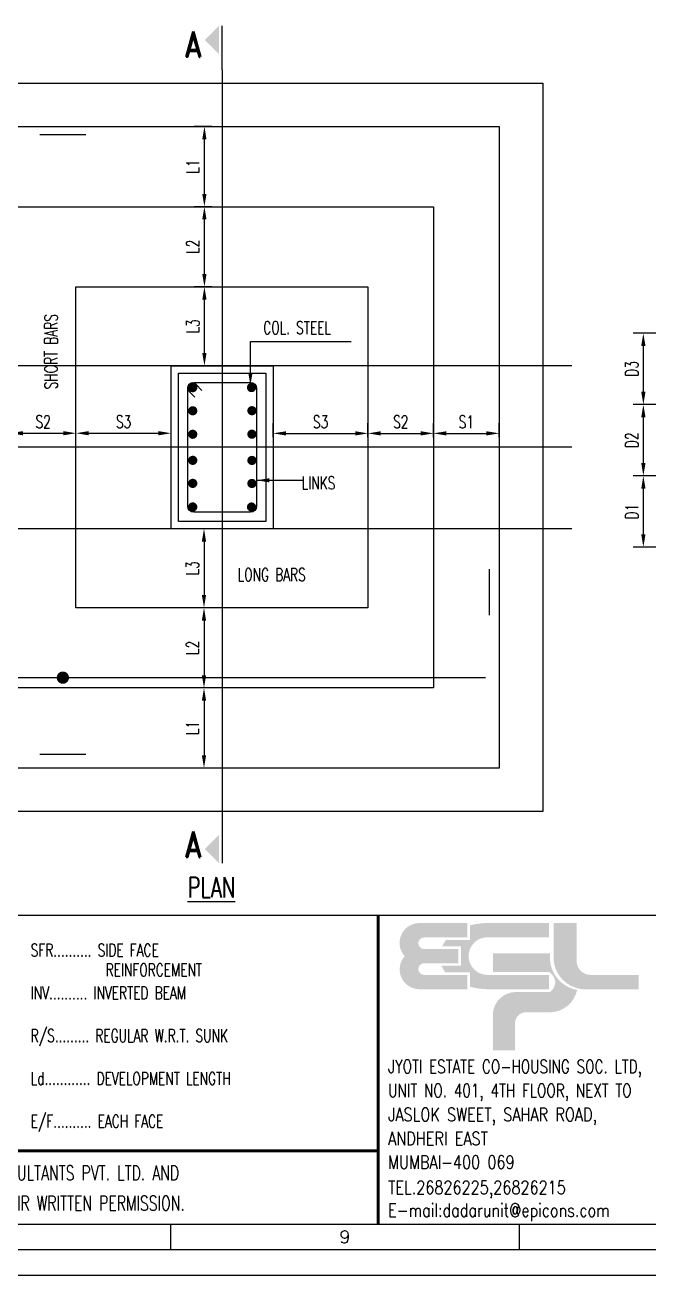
# Model space of a CAD drawing. Extents: x 489124 to 794428, y -356295 to -29813.
# Drawn here: x 573594 to 585837, y -160533 to -135982 of the extents above; entities that cross this region are included whole.
import ezdxf
from ezdxf.enums import TextEntityAlignment as Align
from ezdxf.lldxf.tags import DXFTag

# ---------------------------------------------------------------- set-up
doc = ezdxf.new("R2010")
doc.units = 0
doc.header["$LTSCALE"] = 500
doc.header["$MEASUREMENT"] = 0
doc.layers.get('DEFPOINTS').update_dxf_attribs({"color": 4})
for name, color, linetype, lineweight in [('00 ECPL LOGO', 250, 'Continuous', 20), ('00 ELEV-2', 9, 'Continuous', 30), ('HEADING-TXT', 1, 'Continuous', 25)]:
    doc.layers.add(name, color=color, linetype=linetype, lineweight=lineweight)
for name, color, linetype in [('CEN', 8, 'CENTER'), ('COL', 1, 'Continuous'), ('DIM', 5, 'Continuous'), ('FOOT', 4, 'Continuous'), ('MISC', 5, 'Continuous'), ('notes', 1, 'Continuous'), ('PNA', 10, 'Continuous'), ('S-TEXT-1', 4, 'Continuous'), ('SECT', 1, 'Continuous'), ('STEEL', 6, 'Continuous'), ('TEXT (SHEET)', 4, 'Continuous'), ('TXT', 4, 'Continuous'), ('TXT1', 2, 'Continuous')]:
    doc.layers.add(name, color=color, linetype=linetype)
doc.styles.add('ROMAND', font='romand')
doc.styles.add('ROMANS', font='r.shx', dxfattribs={"width": 0.7, "bigfont": 'bigfont.shx'})
tags = doc.linetypes.add('CENTER', pattern=[2, 1.25, -0.25, 0.25, -0.25]).pattern_tags.tags
tags[10:11] = [DXFTag(74, 4), DXFTag(75, 0), DXFTag(340, '0'), DXFTag(46, 1.0), DXFTag(50, 0.0), DXFTag(44, 0.0), DXFTag(45, 0.0)]
tags[8:9] = [DXFTag(74, 4), DXFTag(75, 0), DXFTag(340, '0'), DXFTag(46, 1.0), DXFTag(50, 0.0), DXFTag(44, 0.0), DXFTag(45, 0.0)]
tags[6:7] = [DXFTag(74, 4), DXFTag(75, 0), DXFTag(340, '0'), DXFTag(46, 1.0), DXFTag(50, 0.0), DXFTag(44, 0.0), DXFTag(45, 0.0)]
tags[4:5] = [DXFTag(74, 4), DXFTag(75, 0), DXFTag(340, '0'), DXFTag(46, 1.0), DXFTag(50, 0.0), DXFTag(44, 0.0), DXFTag(45, 0.0)]
tags = doc.linetypes.add('HIDDEN', pattern=[0.375, 0.25, -0.125]).pattern_tags.tags
tags[6:7] = [DXFTag(74, 4), DXFTag(75, 0), DXFTag(340, '0'), DXFTag(46, 1.0), DXFTag(50, 0.0), DXFTag(44, 0.0), DXFTag(45, 0.0)]
tags[4:5] = [DXFTag(74, 4), DXFTag(75, 0), DXFTag(340, '0'), DXFTag(46, 1.0), DXFTag(50, 0.0), DXFTag(44, 0.0), DXFTag(45, 0.0)]
doc.dimstyles.new('dim25', dxfattribs={"dimtxt": 250, "dimasz": 250, "dimexe": 200, "dimexo": 200, "dimgap": 100, "dimtad": 1, "dimdec": 0, "dimlfac": 0.25, "dimzin": 0, "dimdsep": 46, "dimtxsty": 'ROMANS', "dimcen": 0, "dimclrd": 5, "dimclre": 5, "dimclrt": 4, "dimadec": 0, "dimazin": 0, "dimtfac": 1, "dimtdec": 0, "dimtix": 1, "dimtofl": 0, "dimtmove": 2, "dimatfit": 3, "dimfxl": 0, "dimtolj": 1, "dimtzin": 0, "dimlwd": -1, "dimlwe": -1, "dimarcsym": 0})

# ---------------------------------------------------------------- blocks, each defined once
blk = doc.blocks.new('*D230')
at = {"layer": 'DEFPOINTS', "color": 0}
for p in [(577462, -145877), (577106, -147429), (577462, -147429)]:
    blk.add_point(p, dxfattribs=at)
at = {"layer": 'DIM', "color": 5}
for p, q in [((577262, -145877), (576906, -145877)), ((577106, -146127), (577106, -147179)), ((577262, -147429), (576906, -147429))]:
    blk.add_line(p, q, dxfattribs=at)
for points in [[(577064, -146127), (577147, -146127), (577106, -145877)], [(577064, -147179), (577147, -147179), (577106, -147429)]]:
    blk.add_solid(points, dxfattribs=at)
at = {"layer": 'DIM', "color": 4, "insert": (576881, -146653), "char_height": 250, "attachment_point": 5, "rotation": 90, "style": 'ROMANS'}
blk.add_mtext('\\A1;L3', dxfattribs=at)
blk = doc.blocks.new('*D231')
at = {"layer": 'DEFPOINTS', "color": 0}
for p in [(577462, -149003), (577106, -150577), (577462, -150577)]:
    blk.add_point(p, dxfattribs=at)
at = {"layer": 'DIM', "color": 5}
for p, q in [((577262, -149003), (576906, -149003)), ((577106, -149253), (577106, -150327)), ((577262, -150577), (576906, -150577))]:
    blk.add_line(p, q, dxfattribs=at)
for points in [[(577064, -149253), (577147, -149253), (577106, -149003)], [(577064, -150327), (577147, -150327), (577106, -150577)]]:
    blk.add_solid(points, dxfattribs=at)
at = {"layer": 'DIM', "color": 4, "insert": (576881, -149790), "char_height": 250, "attachment_point": 5, "rotation": 90, "style": 'ROMANS'}
blk.add_mtext('\\A1;L1', dxfattribs=at)
blk = doc.blocks.new('*D232')
at = {"layer": 'DEFPOINTS', "color": 0}
for p in [(577462, -147429), (577106, -149003), (577462, -149003)]:
    blk.add_point(p, dxfattribs=at)
at = {"layer": 'DIM', "color": 5}
for p, q in [((577262, -147429), (576906, -147429)), ((577106, -147679), (577106, -148753)), ((577262, -149003), (576906, -149003))]:
    blk.add_line(p, q, dxfattribs=at)
for points in [[(577064, -147679), (577147, -147679), (577106, -147429)], [(577064, -148753), (577147, -148753), (577106, -149003)]]:
    blk.add_solid(points, dxfattribs=at)
at = {"layer": 'DIM', "color": 4, "insert": (576881, -148216), "char_height": 250, "attachment_point": 5, "rotation": 90, "style": 'ROMANS'}
blk.add_mtext('\\A1;L2', dxfattribs=at)
blk = doc.blocks.new('*D233')
at = {"layer": 'DEFPOINTS', "color": 0}
for p in [(577114, -137977), (577462, -137977), (577459, -139551)]:
    blk.add_point(p, dxfattribs=at)
at = {"layer": 'DIM', "color": 5}
for p, q in [((577262, -137977), (576914, -137977)), ((577114, -139301), (577114, -138227)), ((577259, -139551), (576914, -139551))]:
    blk.add_line(p, q, dxfattribs=at)
for points in [[(577072, -138227), (577155, -138227), (577114, -137977)], [(577072, -139301), (577155, -139301), (577114, -139551)]]:
    blk.add_solid(points, dxfattribs=at)
at = {"layer": 'DIM', "color": 4, "insert": (576889, -138764), "char_height": 250, "attachment_point": 5, "rotation": 90, "style": 'ROMANS'}
blk.add_mtext('\\A1;L1', dxfattribs=at)
blk = doc.blocks.new('*D234')
at = {"layer": 'DEFPOINTS', "color": 0}
for p in [(574594, -144000), (576460, -144000), (576460, -144000)]:
    blk.add_point(p, dxfattribs=at)
at = {"layer": 'DIM', "color": 5}
for p, q in [((574844, -144000), (576210, -144000)), ((574594, -144200), (574594, -144200)), ((576460, -144200), (576460, -144200))]:
    blk.add_line(p, q, dxfattribs=at)
for points in [[(574844, -143959), (574844, -144042), (574594, -144000)], [(576210, -143959), (576210, -144042), (576460, -144000)]]:
    blk.add_solid(points, dxfattribs=at)
at = {"layer": 'DIM', "color": 4, "insert": (575527, -143775), "char_height": 250, "attachment_point": 5, "style": 'ROMANS'}
blk.add_mtext('\\A1;S3', dxfattribs=at)
blk = doc.blocks.new('*D236')
at = {"layer": 'DEFPOINTS', "color": 0}
for p in [(574594, -144000), (573307, -144277), (574594, -144277)]:
    blk.add_point(p, dxfattribs=at)
at = {"layer": 'DIM', "color": 5}
for p, q in [((573307, -144077), (573307, -143800)), ((574594, -144077), (574594, -143800)), ((573557, -144000), (574344, -144000))]:
    blk.add_line(p, q, dxfattribs=at)
for points in [[(573557, -143959), (573557, -144042), (573307, -144000)], [(574344, -143959), (574344, -144042), (574594, -144000)]]:
    blk.add_solid(points, dxfattribs=at)
at = {"layer": 'DIM', "color": 4, "insert": (573950, -143775), "char_height": 250, "attachment_point": 5, "style": 'ROMANS'}
blk.add_mtext('\\A1;S2', dxfattribs=at)
blk = doc.blocks.new('*D237')
at = {"layer": 'DEFPOINTS', "color": 0}
for p in [(577114, -141125), (577462, -141125), (577462, -142677)]:
    blk.add_point(p, dxfattribs=at)
at = {"layer": 'DIM', "color": 5}
for p, q in [((577262, -141125), (576914, -141125)), ((577114, -142427), (577114, -141375)), ((577262, -142677), (576914, -142677))]:
    blk.add_line(p, q, dxfattribs=at)
for points in [[(577072, -141375), (577155, -141375), (577114, -141125)], [(577072, -142427), (577155, -142427), (577114, -142677)]]:
    blk.add_solid(points, dxfattribs=at)
at = {"layer": 'DIM', "color": 4, "insert": (576889, -141901), "char_height": 250, "attachment_point": 5, "rotation": 90, "style": 'ROMANS'}
blk.add_mtext('\\A1;L3', dxfattribs=at)
blk = doc.blocks.new('*D238')
at = {"layer": 'DEFPOINTS', "color": 0}
for p in [(580323, -144003), (578463, -144277), (580323, -144277)]:
    blk.add_point(p, dxfattribs=at)
at = {"layer": 'DIM', "color": 5}
for p, q in [((578463, -144077), (578463, -143803)), ((580323, -144077), (580323, -143803)), ((578713, -144003), (580073, -144003))]:
    blk.add_line(p, q, dxfattribs=at)
for points in [[(578713, -143962), (578713, -144045), (578463, -144003)], [(580073, -143962), (580073, -144045), (580323, -144003)]]:
    blk.add_solid(points, dxfattribs=at)
at = {"layer": 'DIM', "color": 4, "insert": (579393, -143778), "char_height": 250, "attachment_point": 5, "style": 'ROMANS'}
blk.add_mtext('\\A1;S3', dxfattribs=at)
blk = doc.blocks.new('*D239')
at = {"layer": 'DEFPOINTS', "color": 0}
for p in [(582898, -144003), (581610, -144277), (582898, -144277)]:
    blk.add_point(p, dxfattribs=at)
at = {"layer": 'DIM', "color": 5}
for p, q in [((581610, -144077), (581610, -143803)), ((582898, -144077), (582898, -143803)), ((581860, -144003), (582648, -144003))]:
    blk.add_line(p, q, dxfattribs=at)
for points in [[(581860, -143962), (581860, -144045), (581610, -144003)], [(582648, -143962), (582648, -144045), (582898, -144003)]]:
    blk.add_solid(points, dxfattribs=at)
at = {"layer": 'DIM', "color": 4, "insert": (582254, -143778), "char_height": 250, "attachment_point": 5, "style": 'ROMANS'}
blk.add_mtext('\\A1;S1', dxfattribs=at)
blk = doc.blocks.new('*D240')
at = {"layer": 'DEFPOINTS', "color": 0}
for p in [(581610, -144003), (580323, -144277), (581610, -144277)]:
    blk.add_point(p, dxfattribs=at)
at = {"layer": 'DIM', "color": 5}
for p, q in [((580323, -144077), (580323, -143803)), ((581610, -144077), (581610, -143803)), ((580573, -144003), (581360, -144003))]:
    blk.add_line(p, q, dxfattribs=at)
for points in [[(580573, -143962), (580573, -144045), (580323, -144003)], [(581360, -143962), (581360, -144045), (581610, -144003)]]:
    blk.add_solid(points, dxfattribs=at)
at = {"layer": 'DIM', "color": 4, "insert": (580967, -143778), "char_height": 250, "attachment_point": 5, "style": 'ROMANS'}
blk.add_mtext('\\A1;S2', dxfattribs=at)
blk = doc.blocks.new('*D241')
at = {"layer": 'DEFPOINTS', "color": 0}
for p in [(577114, -139551), (577459, -139551), (577462, -141125)]:
    blk.add_point(p, dxfattribs=at)
at = {"layer": 'DIM', "color": 5}
for p, q in [((577259, -139551), (576914, -139551)), ((577114, -140875), (577114, -139801)), ((577262, -141125), (576914, -141125))]:
    blk.add_line(p, q, dxfattribs=at)
for points in [[(577072, -139801), (577155, -139801), (577114, -139551)], [(577072, -140875), (577155, -140875), (577114, -141125)]]:
    blk.add_solid(points, dxfattribs=at)
at = {"layer": 'DIM', "color": 4, "insert": (576889, -140338), "char_height": 250, "attachment_point": 5, "rotation": 90, "style": 'ROMANS'}
blk.add_mtext('\\A1;L2', dxfattribs=at)
blk = doc.blocks.new('*D244')
at = {"layer": 'DEFPOINTS', "color": 0}
for p in [(585726, -144837), (587105, -144837), (586505, -146237)]:
    blk.add_point(p, dxfattribs=at)
at = {"layer": 'DIM', "color": 5}
for p, q in [((586905, -144837), (585526, -144837)), ((585726, -145987), (585726, -145087)), ((586305, -146237), (585526, -146237))]:
    blk.add_line(p, q, dxfattribs=at)
for points in [[(585685, -145087), (585768, -145087), (585726, -144837)], [(585685, -145987), (585768, -145987), (585726, -146237)]]:
    blk.add_solid(points, dxfattribs=at)
at = {"layer": 'DIM', "color": 4, "insert": (585501, -145537), "char_height": 250, "attachment_point": 5, "rotation": 90, "style": 'ROMANS'}
blk.add_mtext('\\A1;D1', dxfattribs=at)
blk = doc.blocks.new('*D245')
at = {"layer": 'DEFPOINTS', "color": 0}
for p in [(585726, -143437), (588179, -143437), (587105, -144837)]:
    blk.add_point(p, dxfattribs=at)
at = {"layer": 'DIM', "color": 5}
for p, q in [((587979, -143437), (585526, -143437)), ((585726, -144587), (585726, -143687)), ((586905, -144837), (585526, -144837))]:
    blk.add_line(p, q, dxfattribs=at)
for points in [[(585685, -143687), (585768, -143687), (585726, -143437)], [(585685, -144587), (585768, -144587), (585726, -144837)]]:
    blk.add_solid(points, dxfattribs=at)
at = {"layer": 'DIM', "color": 4, "insert": (585501, -144137), "char_height": 250, "attachment_point": 5, "rotation": 90, "style": 'ROMANS'}
blk.add_mtext('\\A1;D2', dxfattribs=at)
blk = doc.blocks.new('*D246')
at = {"layer": 'DEFPOINTS', "color": 0}
for p in [(585726, -142037), (588199, -142037), (588179, -143437)]:
    blk.add_point(p, dxfattribs=at)
at = {"layer": 'DIM', "color": 5}
for p, q in [((587999, -142037), (585526, -142037)), ((585726, -143187), (585726, -142287)), ((587979, -143437), (585526, -143437))]:
    blk.add_line(p, q, dxfattribs=at)
for points in [[(585685, -142287), (585768, -142287), (585726, -142037)], [(585685, -143187), (585768, -143187), (585726, -143437)]]:
    blk.add_solid(points, dxfattribs=at)
at = {"layer": 'DIM', "color": 4, "insert": (585501, -142737), "char_height": 250, "attachment_point": 5, "rotation": 90, "style": 'ROMANS'}
blk.add_mtext('\\A1;D3', dxfattribs=at)
blk = doc.blocks.new('ecpl logo')
at = {"layer": '00 ECPL LOGO'}
for color, points in [(256, [(351, -827, 0.621111), (586, -1401), (1442, -1401), (1442, -1151), (682, -1151, -0.917622), (682, -948), (1285, -948), (1285, -702), (682, -702, -0.926164), (682, -501), (1442, -501), (1442, -251), (581, -251, 0.621111), (351, -827)]), (152, [(2940, -251), (2940, -863, 0.384329), (3453, -1401), (4422, -1401), (4422, -1151), (3582, -1151, -0.414214), (3340, -908), (3340, -251)]), (140, [(1887, -779), (1887, -1102), (2862, -1102, -0.232111), (2971, -1281, -0.194401), (2883, -1450), (2269, -1450, 0.364674), (1887, -1802), (1887, -2463), (2269, -2463), (2269, -1996, -0.414214), (2462, -1802), (2899, -1802, 0.338499), (3350, -1412, -0.371272), (2877, -839), (2877, -779)])]:
    blk.add_hatch(color=color, dxfattribs=at).paths.add_polyline_path(points)
h = blk.add_hatch(color=253, dxfattribs=at)
h.dxf.hatch_style = 1
h.paths.add_polyline_path([(995, -993, 0.07148), (1056, -1106), (1486, -1106), (1486, -1356, 0.065387), (1776, -1401), (2862, -1401), (2862, -1151), (1776, -1151, -0.910826), (1742, -501), (2862, -501), (2862, -251), (1776, -251, 0.069483), (1486, -291), (1486, -546), (1071, -546, 0.072407), (1003, -657), (1329, -657), (1329, -993)])
blk = doc.blocks.new('A1')
at = {"color": 1}
blk.add_line((81794, 6959), (1969, 6959), dxfattribs=at)
at = {"flags": 128}
blk.add_lwpolyline([(0, 0), (82779, 0), (82779, 58231), (0, 58231)], close=True, dxfattribs=at)
at = {"color": 1, "const_width": 56.6}
for points in [[(58867, 984), (58867, 6959)], [(42226, 985), (42226, 2401), (58867, 2401)]]:
    blk.add_lwpolyline(points, dxfattribs=at)
at = {"layer": 'PNA'}
for p, q in [((54858, 984), (54858, 492)), ((61592, 984), (61592, 492))]:
    blk.add_line(p, q, dxfattribs=at)
at = {"layer": 'PNA', "color": 1}
for points in [[(984, 492), (82287, 492), (82287, 57739), (984, 57739)], [(1969, 984), (81794, 984), (81794, 57247), (1969, 57247)]]:
    blk.add_lwpolyline(points, close=True, dxfattribs=at)
at = {"layer": '00 ELEV-2', "xscale": 1.111872376440616, "yscale": 1.111872376440616, "zscale": 1.111872376440616}
blk.add_blockref('ecpl logo', (58991, 7088), dxfattribs=at)
at = {"layer": 'PNA', "style": 'ROMANS'}
blk.add_text('9', height=246, dxfattribs=at).set_placement((58226, 738), align=Align.MIDDLE)
at = {"layer": 'S-TEXT-1', "style": 'ROMANS'}
for s, height, width, p in [('JYOTI ESTATE CO-HOUSING SOC. LTD,', 256.46, 0.75, (59062, 3906, 7)), ('UNIT NO. 401, 4TH FLOOR, NEXT TO', 256.46, 0.75, (59062, 3441, 7)), ('JASLOK SWEET, SAHAR ROAD,', 255.53, 0.8, (59062, 2977, 7)), ('ANDHERI EAST', 255.53, 0.8, (59062, 2512, 7)), ('MUMBAI-400 069', 255.53, 0.8, (59062, 2054, 7)), ('TEL.26826225,26826215', 255.53, 0.8, (59062, 1567, 7)), ('E-mail:dadarunit@epicons.com', 255.53, 0.8, (59062, 1125, 7))]:
    blk.add_text(s, height=height, dxfattribs=dict(at, width=width)).set_placement(p)
at = {"layer": 'TEXT (SHEET)', "color": 4, "style": 'ROMANS', "width": 0.7}
for s, p in [('THIS DRAWING IS THE SOLE PROPERTY OF M/s. EPICONS CONSULTANTS PVT. LTD. AND', (43408, 1833)), ('SAME SHALL NOT BE COPIED/USED REPRODUCED WITHOUT THEIR WRITTEN PERMISSION.', (43408, 1247))]:
    blk.add_text(s, height=283.16, dxfattribs=at).set_placement(p)

msp = doc.modelspace()

# ---------------------------------------------------------------- linework, layer by layer
for p, q in [((574788.168, -138139.789), (573885.83, -138139.789)), ((582706.318, -147570.779), (582706.318, -146668.441)), ((574788.168, -150313.003), (573885.83, -150313.003))]:
    msp.add_line(p, q)
at = {"layer": 'CEN'}
for p, q in [((577462.335, -136860.046), (577462.335, -151582.279)), ((584322.483, -142676.704), (570853.848, -142676.704)), ((584322.483, -144276.704), (570853.848, -144276.704)), ((584322.483, -145876.704), (570853.848, -145876.704))]:
    msp.add_line(p, q, dxfattribs=at)
at = {"layer": 'COL', "color": 4}
for points in [[(576460.153, -145876.704), (576460.153, -142676.704), (578463.045, -142676.704), (578463.045, -145876.704)], [(576605.432, -145731.291), (576605.432, -142822.118), (578319.239, -142822.118), (578319.239, -145731.291)]]:
    msp.add_lwpolyline(points, close=True, dxfattribs=at)
at = {"layer": 'DEFPOINTS', "color": 0, "linetype": 'ByBlock'}
for p in [(578319.239, -142822.118), (578463.045, -142721.342), (576605.432, -145731.291)]:
    msp.add_point(p, dxfattribs=at)
at = {"layer": 'DIM'}
msp.add_lwpolyline([(582706.318, -147035.202, 0, 210.546, 0), (582255.149, -147035.202, 0, 0, 0), (582706.318, -147035.202, 0, 0, 0), (572705.258, -147035.202, 210.546, 0, 0), (572254.089, -147035.202, 210.546, 0, 0)], format="xyseb", dxfattribs=at)
at = {"layer": 'FOOT', "linetype": 'HIDDEN', "ltscale": 5}
msp.add_lwpolyline([(571161.074, -137124.496), (583755.95, -137124.496), (583755.95, -151428.912), (571161.074, -151428.912)], close=True, dxfattribs=at)
at = {"layer": 'FOOT', "linetype": 'Continuous'}
for points in [[(572019.004, -137976.704), (582898.02, -137976.704), (582898.02, -150576.704), (572019.004, -150576.704)], [(573306.578, -139550.704), (581610.446, -139550.704), (581610.446, -149002.704), (573306.578, -149002.704)], [(574594.151, -141124.704), (580322.873, -141124.704), (580322.873, -147428.704), (574594.151, -147428.704)]]:
    msp.add_lwpolyline(points, close=True, dxfattribs=at)
at = {"layer": 'MISC'}
msp.add_lwpolyline([(574336.999, -138139.789, 0, 210.546, 0), (574336.999, -138590.958, 0, 0, 0), (574336.999, -138139.789, 0, 0, 0), (574336.999, -149861.834, 210.546, 0, 0), (574336.999, -150313.003, 210.546, 0, 0)], format="xyseb", dxfattribs=at)
at = {"layer": 'MISC', "const_width": 120.312}
msp.add_lwpolyline([(574276.843, -148800.803, 1), (574397.155, -148800.803, 1)], format="xyb", close=True, dxfattribs=at)
at = {"layer": 'SECT'}
for p, q in [((577462.335, -136860.046), (577462.335, -136000.063)), ((577462.335, -151582.279), (577462.335, -152443.187))]:
    msp.add_line(p, q, dxfattribs=at)
for points in [[(577398.89, -136554.21), (577398.89, -136000.063), (577122.61, -136277.93)], [(577398.89, -151889.04), (577398.89, -152443.187), (577122.61, -152165.32)]]:
    msp.add_solid(points, dxfattribs=at)
at = {"layer": 'STEEL'}
msp.add_line((572212.652, -148800.803), (582626.08, -148800.803), dxfattribs=at)
msp.add_lwpolyline([(576785.9, -145430.511), (576785.9, -143122.897, -0.414213562), (576906.212, -143002.585), (578018.459, -143002.585, -0.414213562), (578138.771, -143122.897), (578138.771, -145430.511, -0.414213562), (578018.459, -145550.823), (576906.212, -145550.823, -0.414213562)], format="xyb", close=True, dxfattribs=at)
for points in [[(576926.367, -143294.033), (576810.954, -143171.626, -1), (576942.259, -143047.822), (576962.105, -143054.351)], [(577066.101, -143158.347), (576947.14, -143039.386, 1), (576819.53, -143166.995), (576825.473, -143187.024)]]:
    msp.add_lwpolyline(points, format="xyb", dxfattribs=at)
at = {"layer": 'STEEL', "const_width": 90.234}
for points in [[(576839.816, -143105.019, 1), (576930.05, -143105.019, 1)], [(578083.246, -143103.457, -1), (577993.012, -143103.457, -1)], [(576839.816, -143559.519, 1), (576930.05, -143559.519, 1)], [(578091.246, -143557.957, -1), (578001.012, -143557.957, -1)], [(576839.816, -144020.534, 1), (576930.05, -144020.534, 1)], [(578091.246, -144018.972, -1), (578001.012, -144018.972, -1)], [(576839.816, -144532.874, -1), (576930.05, -144532.874, -1)], [(578091.246, -144534.436, 1), (578001.012, -144534.436, 1)], [(576839.816, -144985.389, -1), (576930.05, -144985.389, -1)], [(578091.246, -144986.951, 1), (578001.012, -144986.951, 1)], [(576839.816, -145448.389, -1), (576930.05, -145448.389, -1)], [(578083.246, -145449.951, 1), (577993.012, -145449.951, 1)]]:
    msp.add_lwpolyline(points, format="xyb", close=True, dxfattribs=at)

# ---------------------------------------------------------------- block references
at = {"xscale": 1.01500000001397, "yscale": 1.01500000001397, "zscale": 1.01500000001397}
msp.add_blockref('A1', (520770.925, -160533.5), dxfattribs=at)

# ---------------------------------------------------------------- texts
at = {"layer": 'HEADING-TXT', "color": 6, "style": 'ROMANS', "width": 0.7}
msp.add_text('%%uPLAN', height=400, dxfattribs=at).set_placement((577251.482, -152920.219), align=Align.MIDDLE)
at = {"layer": 'notes', "color": 4, "style": 'ROMANS', "width": 0.7}
for s, p in [('SFR.......... SIDE FACE', (573706.165, -154277.072)), ('REINFORCEMENT', (575177.148, -154667)), ('INV.......... INVERTED BEAM', (573706.165, -155117.572)), ('R/S......... REGULAR W.R.T. SUNK', (573706.165, -155958.072)), ('Ld............ DEVELOPMENT LENGTH', (573706.165, -156798.572)), ('E/F.......... EACH FACE', (573706.165, -157639.072))]:
    msp.add_text(s, height=250, dxfattribs=at).set_placement(p)
at = {"layer": 'TXT', "style": 'ROMANS', "width": 0.7}
msp.add_text('SHORT BARS', height=250, rotation=90, dxfattribs=at).set_placement((574228.198, -143136.281))
for s, p in [('COL. STEEL', (578268.608, -142053.604)), ('LINKS', (579023.072, -145102.041)), ('LONG BARS', (577767.088, -146903.13))]:
    msp.add_text(s, height=250, dxfattribs=at).set_placement(p)
at = {"layer": 'TXT1', "style": 'ROMAND', "width": 0.8}
for p in [(576894.923, -136359.756), (576894.923, -152073.756)]:
    msp.add_text('A', height=500, dxfattribs=at).set_placement(p, align=Align.MIDDLE)

# ---------------------------------------------------------------- dimensions: what is measured, and where the dimension line sits
at = {"layer": 'DIM'}
for base, p1, p2, text, picture, middle in [((577113.651, -137976.704), (577458.512, -139550.704), (577462.335, -137976.704), 'L1', '*D233', (576888.651, -138763.704)), ((577113.651, -139550.704), (577462.335, -141124.704), (577458.512, -139550.704), 'L2', '*D241', (576888.651, -140337.704)), ((577113.651, -141124.704), (577461.599, -142676.704), (577462.335, -141124.704), 'L3', '*D237', (576888.651, -141900.704)), ((585726.365, -142036.787), (588178.865, -143436.787), (588198.865, -142036.787), 'D3', '*D246', (585501.365, -142736.787)), ((585726.365, -143436.787), (587104.865, -144836.787), (588178.865, -143436.787), 'D2', '*D245', (585501.365, -144136.787)), ((585726.365, -144836.787), (586504.865, -146236.787), (587104.865, -144836.787), 'D1', '*D244', (585501.365, -145536.787)), ((577105.683, -147428.704), (577462.335, -145876.704), (577462.335, -147428.704), 'L3', '*D230', (576880.683, -146652.704)), ((577105.683, -149002.704), (577462.335, -147428.704), (577462.335, -149002.704), 'L2', '*D232', (576880.683, -148215.704)), ((577105.683, -150576.704), (577462.335, -149002.704), (577462.335, -150576.704), 'L1', '*D231', (576880.683, -149789.704))]:
    dim = msp.add_linear_dim(base=base, p1=p1, p2=p2, angle=90, text=text, dimstyle='dim25', dxfattribs=at)
    dim.commit()
    dim.dimension.update_dxf_attribs({"geometry": picture, "text_midpoint": middle})
for base, p1, p2, text, picture, middle in [((574594.151, -144000.246), (573306.578, -144276.704), (574594.151, -144276.704), 'S2', '*D236', (573950.364, -143775.246)), ((576460.153, -144000.246), (574594.151, -144000.246), (576460.153, -144000.246), 'S3', '*D234', (575527.152, -143775.246)), ((580322.873, -144003.345), (578463.045, -144276.704), (580322.873, -144276.704), 'S3', '*D238', (579392.959, -143778.345)), ((581610.446, -144003.345), (580322.873, -144276.704), (581610.446, -144276.704), 'S2', '*D240', (580966.66, -143778.345)), ((582898.02, -144003.345), (581610.446, -144276.704), (582898.02, -144276.704), 'S1', '*D239', (582254.233, -143778.345))]:
    dim = msp.add_linear_dim(base=base, p1=p1, p2=p2, text=text, dimstyle='dim25', dxfattribs=at)
    dim.commit()
    dim.dimension.update_dxf_attribs({"geometry": picture, "text_midpoint": middle})

# ---------------------------------------------------------------- leaders
for points in [[(578016.328, -143065.179), (578016.328, -142201.243), (579994.05, -142201.243)], [(578138.771, -144925.018), (579052.929, -144925.018)]]:
    msp.add_leader(points, dimstyle='dim25', dxfattribs=at)

doc.saveas('drawing.dxf')
